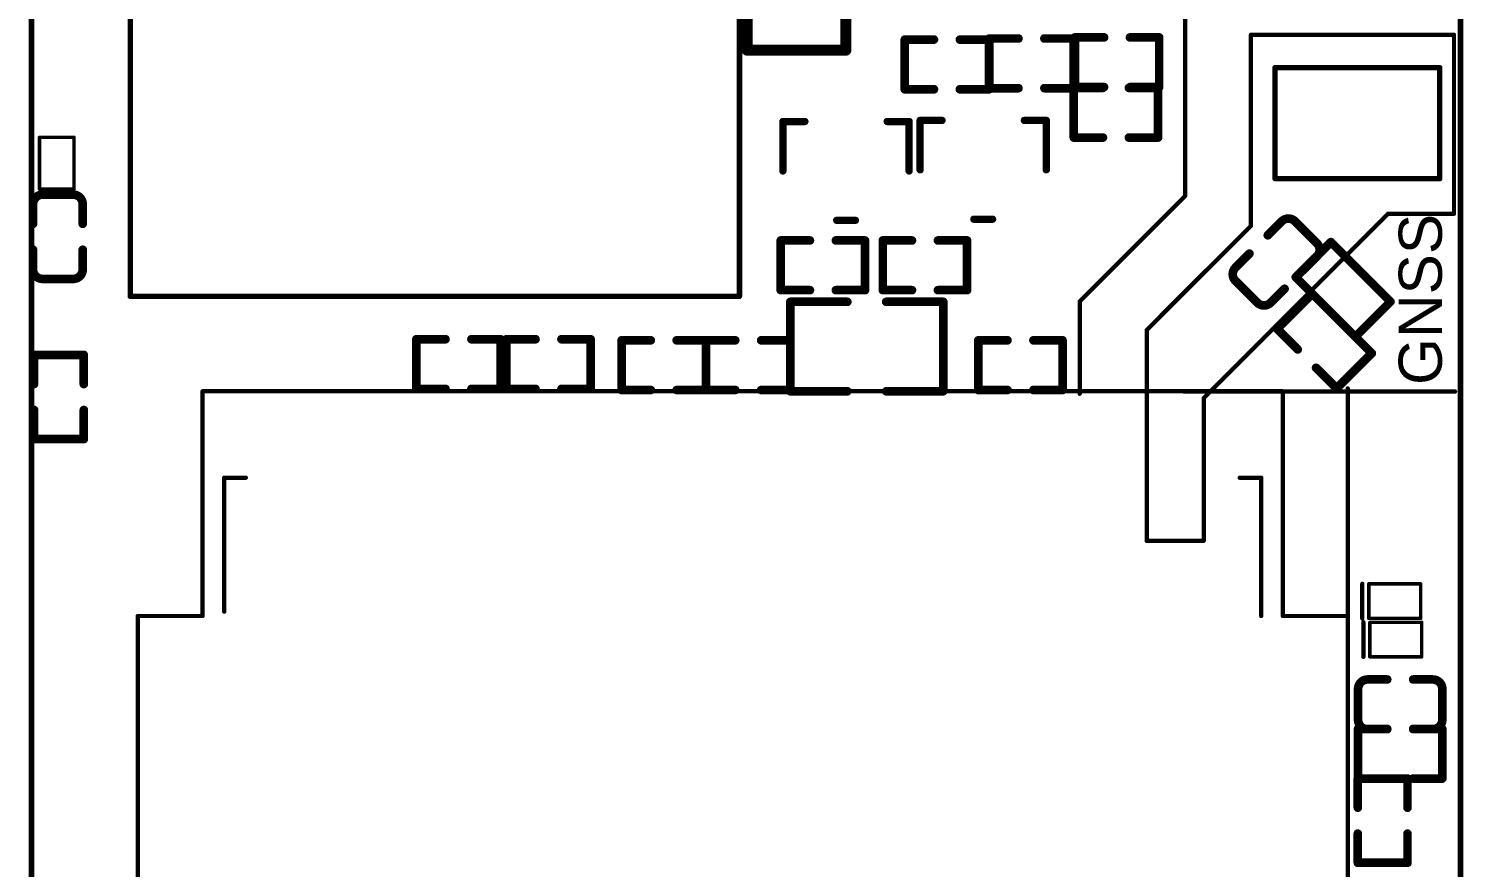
# Model space of a CAD drawing. Header units: millimetres. Extents: x 255 to 299, y 113 to 231.
# Drawn here: x 264.81 to 298.01, y 136.82 to 156.22 of the extents above; entities that cross this region are included whole.
import ezdxf

# ---------------------------------------------------------------- set-up
doc = ezdxf.new("R2010")
doc.units = ezdxf.units.MM
doc.layers.add('KeepOutLayer', color=6, linetype='Continuous')
doc.layers.add('TopOverlay', color=2, linetype='Continuous')
doc.styles.add('Arial', font='arial.ttf', dxfattribs={"height": 0.2})

# ---------------------------------------------------------------- blocks, each defined once
blk = doc.blocks.new('LC_0402_L_9')
at = {"layer": 'TopOverlay', "const_width": 0.2}
for points in [[(0.975, 0.575), (-0.975, 0.575)], [(-0.975, 0.575), (-0.975, -0.575)], [(0.975, 0.575), (0.975, -0.575)], [(0.975, -0.575), (-0.975, -0.575)]]:
    blk.add_lwpolyline(points, dxfattribs=at)
at = {"layer": 'TopOverlay', "const_width": 0.1}
for points in [[(-1.025, 0.575, 1), (-0.925, 0.575, 1)], [(-1.025, 0.575, 1), (-0.925, 0.575, 1)], [(0.925, 0.575, 1), (1.025, 0.575, 1)], [(0.925, 0.575, 1), (1.025, 0.575, 1)], [(-1.025, -0.575, 1), (-0.925, -0.575, 1)], [(-1.025, -0.575, 1), (-0.925, -0.575, 1)], [(0.925, -0.575, 1), (1.025, -0.575, 1)], [(0.925, -0.575, 1), (1.025, -0.575, 1)]]:
    blk.add_lwpolyline(points, format="xyb", close=True, dxfattribs=at)
blk = doc.blocks.new('LC_0402_C_10')
at = {"layer": 'TopOverlay', "const_width": 0.2}
for points in [[(-0.975, 0.355, -0.414214), (-0.755, 0.575)], [(0.755, 0.575, -0.414214), (0.975, 0.355)], [(-0.755, -0.575, -0.414214), (-0.975, -0.355)], [(0.975, -0.355, -0.414214), (0.755, -0.575)]]:
    blk.add_lwpolyline(points, format="xyb", dxfattribs=at)
at = {"layer": 'TopOverlay', "const_width": 0.1}
for points in [[(-0.805, 0.575, 1), (-0.705, 0.575, 1)], [(-0.8, 0.575, 1), (-0.7, 0.575, 1)], [(-0.35, 0.575, 1), (-0.25, 0.575, 1)], [(0.25, 0.575, 1), (0.35, 0.575, 1)], [(0.7, 0.575, 1), (0.8, 0.575, 1)], [(0.705, 0.575, 1), (0.805, 0.575, 1)], [(-1.025, 0.355, 1), (-0.925, 0.355, 1)], [(-1.025, 0.355, 1), (-0.925, 0.355, 1)], [(0.925, 0.355, 1), (1.025, 0.355, 1)], [(0.925, 0.355, 1), (1.025, 0.355, 1)], [(-1.025, -0.355, 1), (-0.925, -0.355, 1)], [(-1.025, -0.355, 1), (-0.925, -0.355, 1)], [(0.925, -0.355, 1), (1.025, -0.355, 1)], [(0.925, -0.355, 1), (1.025, -0.355, 1)], [(-0.805, -0.575, 1), (-0.705, -0.575, 1)], [(-0.8, -0.575, 1), (-0.7, -0.575, 1)], [(-0.35, -0.575, 1), (-0.25, -0.575, 1)], [(0.25, -0.575, 1), (0.35, -0.575, 1)], [(0.7, -0.575, 1), (0.8, -0.575, 1)], [(0.705, -0.575, 1), (0.805, -0.575, 1)]]:
    blk.add_lwpolyline(points, format="xyb", close=True, dxfattribs=at)
at = {"layer": 'TopOverlay', "const_width": 0.2}
for points in [[(-0.75, 0.575), (-0.3, 0.575)], [(0.3, 0.575), (0.75, 0.575)], [(-0.975, 0.355), (-0.975, -0.355)], [(0.975, 0.355), (0.975, -0.355)], [(-0.75, -0.575), (-0.3, -0.575)], [(0.3, -0.575), (0.75, -0.575)]]:
    blk.add_lwpolyline(points, dxfattribs=at)
blk = doc.blocks.new('LC_0402_R_12')
at = {"layer": 'TopOverlay', "const_width": 0.2}
for points in [[(-0.975, -0.575), (-0.975, 0.575)], [(-0.975, 0.575), (-0.3, 0.575)], [(0.3, 0.575), (0.975, 0.575)], [(0.975, -0.575), (0.975, 0.575)], [(-0.975, -0.575), (-0.3, -0.575)], [(0.3, -0.575), (0.975, -0.575)]]:
    blk.add_lwpolyline(points, dxfattribs=at)
at = {"layer": 'TopOverlay', "const_width": 0.1}
for points in [[(-1.025, 0.575, 1), (-0.925, 0.575, 1)], [(-1.025, 0.575, 1), (-0.925, 0.575, 1)], [(-0.35, 0.575, 1), (-0.25, 0.575, 1)], [(0.25, 0.575, 1), (0.35, 0.575, 1)], [(0.925, 0.575, 1), (1.025, 0.575, 1)], [(0.925, 0.575, 1), (1.025, 0.575, 1)], [(-1.025, -0.575, 1), (-0.925, -0.575, 1)], [(-1.025, -0.575, 1), (-0.925, -0.575, 1)], [(-0.35, -0.575, 1), (-0.25, -0.575, 1)], [(0.25, -0.575, 1), (0.35, -0.575, 1)], [(0.925, -0.575, 1), (1.025, -0.575, 1)], [(0.925, -0.575, 1), (1.025, -0.575, 1)]]:
    blk.add_lwpolyline(points, format="xyb", close=True, dxfattribs=at)
blk = doc.blocks.new('ANT_JACK_13')
at = {"layer": 'TopOverlay', "const_width": 0.127}
for points in [[(-0.762, 3.2004), (-0.762, -0.6096)], [(-0.762, 3.2004), (1.8034, 3.2004)], [(1.8034, 3.2004), (1.8034, -0.6096)], [(-0.762, -0.6096), (1.8034, -0.6096)]]:
    blk.add_lwpolyline(points, dxfattribs=at)
at = {"layer": 'TopOverlay', "const_width": 0.0635}
for points in [[(-0.79375, 3.2004, 1), (-0.73025, 3.2004, 1)], [(-0.79375, 3.2004, 1), (-0.73025, 3.2004, 1)], [(1.77165, 3.2004, 1), (1.83515, 3.2004, 1)], [(1.77165, 3.2004, 1), (1.83515, 3.2004, 1)], [(-0.79375, -0.6096, 1), (-0.73025, -0.6096, 1)], [(-0.79375, -0.6096, 1), (-0.73025, -0.6096, 1)], [(1.77165, -0.6096, 1), (1.83515, -0.6096, 1)], [(1.77165, -0.6096, 1), (1.83515, -0.6096, 1)]]:
    blk.add_lwpolyline(points, format="xyb", close=True, dxfattribs=at)
blk = doc.blocks.new('LC_0402_C_30')
at = {"layer": 'TopOverlay', "const_width": 0.2}
for points in [[(-0.975, 0.355, -0.414214), (-0.755, 0.575)], [(0.755, 0.575, -0.414214), (0.975, 0.355)], [(-0.755, -0.575, -0.414214), (-0.975, -0.355)], [(0.975, -0.355, -0.414214), (0.755, -0.575)]]:
    blk.add_lwpolyline(points, format="xyb", dxfattribs=at)
at = {"layer": 'TopOverlay', "const_width": 0.1}
for points in [[(-0.805, 0.575, 1), (-0.705, 0.575, 1)], [(-0.8, 0.575, 1), (-0.7, 0.575, 1)], [(-0.35, 0.575, 1), (-0.25, 0.575, 1)], [(0.25, 0.575, 1), (0.35, 0.575, 1)], [(0.7, 0.575, 1), (0.8, 0.575, 1)], [(0.705, 0.575, 1), (0.805, 0.575, 1)], [(-1.025, 0.355, 1), (-0.925, 0.355, 1)], [(-1.025, 0.355, 1), (-0.925, 0.355, 1)], [(0.925, 0.355, 1), (1.025, 0.355, 1)], [(0.925, 0.355, 1), (1.025, 0.355, 1)], [(-1.025, -0.355, 1), (-0.925, -0.355, 1)], [(-1.025, -0.355, 1), (-0.925, -0.355, 1)], [(0.925, -0.355, 1), (1.025, -0.355, 1)], [(0.925, -0.355, 1), (1.025, -0.355, 1)], [(-0.805, -0.575, 1), (-0.705, -0.575, 1)], [(-0.8, -0.575, 1), (-0.7, -0.575, 1)], [(-0.35, -0.575, 1), (-0.25, -0.575, 1)], [(0.25, -0.575, 1), (0.35, -0.575, 1)], [(0.7, -0.575, 1), (0.8, -0.575, 1)], [(0.705, -0.575, 1), (0.805, -0.575, 1)]]:
    blk.add_lwpolyline(points, format="xyb", close=True, dxfattribs=at)
at = {"layer": 'TopOverlay', "const_width": 0.2}
for points in [[(-0.3, 0.575), (-0.75, 0.575)], [(0.75, 0.575), (0.3, 0.575)], [(-0.975, 0.355), (-0.975, -0.355)], [(0.975, 0.355), (0.975, -0.355)], [(-0.3, -0.575), (-0.75, -0.575)], [(0.75, -0.575), (0.3, -0.575)]]:
    blk.add_lwpolyline(points, dxfattribs=at)
blk = doc.blocks.new('LC_0402_C_45')
at = {"layer": 'TopOverlay', "const_width": 0.2}
for points in [[(-0.975, 0.355, -0.414214), (-0.755, 0.575)], [(0.755, 0.575, -0.414214), (0.975, 0.355)], [(-0.755, -0.575, -0.414214), (-0.975, -0.355)], [(0.975, -0.355, -0.414214), (0.755, -0.575)]]:
    blk.add_lwpolyline(points, format="xyb", dxfattribs=at)
at = {"layer": 'TopOverlay', "const_width": 0.1}
for points in [[(-0.805, 0.575, 1), (-0.705, 0.575, 1)], [(-0.8, 0.575, 1), (-0.7, 0.575, 1)], [(-0.35, 0.575, 1), (-0.25, 0.575, 1)], [(0.25, 0.575, 1), (0.35, 0.575, 1)], [(0.7, 0.575, 1), (0.8, 0.575, 1)], [(0.705, 0.575, 1), (0.805, 0.575, 1)], [(-1.025, 0.355, 1), (-0.925, 0.355, 1)], [(-1.025, 0.355, 1), (-0.925, 0.355, 1)], [(0.925, 0.355, 1), (1.025, 0.355, 1)], [(0.925, 0.355, 1), (1.025, 0.355, 1)], [(-1.025, -0.355, 1), (-0.925, -0.355, 1)], [(-1.025, -0.355, 1), (-0.925, -0.355, 1)], [(0.925, -0.355, 1), (1.025, -0.355, 1)], [(0.925, -0.355, 1), (1.025, -0.355, 1)], [(-0.805, -0.575, 1), (-0.705, -0.575, 1)], [(-0.8, -0.575, 1), (-0.7, -0.575, 1)], [(-0.35, -0.575, 1), (-0.25, -0.575, 1)], [(0.25, -0.575, 1), (0.35, -0.575, 1)], [(0.7, -0.575, 1), (0.8, -0.575, 1)], [(0.705, -0.575, 1), (0.805, -0.575, 1)]]:
    blk.add_lwpolyline(points, format="xyb", close=True, dxfattribs=at)
at = {"layer": 'TopOverlay', "const_width": 0.2}
for points in [[(-0.75, 0.575), (-0.3, 0.575)], [(0.3, 0.575), (0.75, 0.575)], [(-0.975, 0.355), (-0.975, -0.355)], [(0.975, 0.355), (0.975, -0.355)], [(-0.75, -0.575), (-0.3, -0.575)], [(0.3, -0.575), (0.75, -0.575)]]:
    blk.add_lwpolyline(points, dxfattribs=at)
blk = doc.blocks.new('SOD_882_L1_0_W0_6_BI_79')
at = {"layer": 'TopOverlay'}
for points, const_width in [([(-0.6, -0.4), (-0.6, 0.4)], 0.08), ([(0.6, 0.4), (-0.6, 0.4)], 0.08), ([(0.6, -0.4), (0.6, 0.4)], 0.08), ([(0.75, -0.4), (0.75, 0.4)], 0.1), ([(0.6, -0.4), (-0.6, -0.4)], 0.08)]:
    blk.add_lwpolyline(points, dxfattribs=dict(at, const_width=const_width))
for points, const_width in [([(-0.62, 0.4, 1), (-0.58, 0.4, 1)], 0.04), ([(-0.62, 0.4, 1), (-0.58, 0.4, 1)], 0.04), ([(0.58, 0.4, 1), (0.62, 0.4, 1)], 0.04), ([(0.58, 0.4, 1), (0.62, 0.4, 1)], 0.04), ([(0.725, 0.4, 1), (0.775, 0.4, 1)], 0.05), ([(-0.62, -0.4, 1), (-0.58, -0.4, 1)], 0.04), ([(-0.62, -0.4, 1), (-0.58, -0.4, 1)], 0.04), ([(0.58, -0.4, 1), (0.62, -0.4, 1)], 0.04), ([(0.58, -0.4, 1), (0.62, -0.4, 1)], 0.04), ([(0.725, -0.4, 1), (0.775, -0.4, 1)], 0.05)]:
    blk.add_lwpolyline(points, format="xyb", close=True, dxfattribs=dict(at, const_width=const_width))
blk = doc.blocks.new('SOD_882_L1_0_W0_6_BI_80')
at = {"layer": 'TopOverlay'}
for points, const_width in [([(-0.6, 0.4), (-0.6, -0.4)], 0.08), ([(0.6, 0.4), (-0.6, 0.4)], 0.08), ([(0.6, 0.4), (0.6, -0.4)], 0.08), ([(0.75, 0.4), (0.75, -0.4)], 0.1), ([(0.6, -0.4), (-0.6, -0.4)], 0.08)]:
    blk.add_lwpolyline(points, dxfattribs=dict(at, const_width=const_width))
for points, const_width in [([(-0.62, 0.4, 1), (-0.58, 0.4, 1)], 0.04), ([(-0.62, 0.4, 1), (-0.58, 0.4, 1)], 0.04), ([(0.58, 0.4, 1), (0.62, 0.4, 1)], 0.04), ([(0.58, 0.4, 1), (0.62, 0.4, 1)], 0.04), ([(0.725, 0.4, 1), (0.775, 0.4, 1)], 0.05), ([(-0.62, -0.4, 1), (-0.58, -0.4, 1)], 0.04), ([(-0.62, -0.4, 1), (-0.58, -0.4, 1)], 0.04), ([(0.58, -0.4, 1), (0.62, -0.4, 1)], 0.04), ([(0.58, -0.4, 1), (0.62, -0.4, 1)], 0.04), ([(0.725, -0.4, 1), (0.775, -0.4, 1)], 0.05)]:
    blk.add_lwpolyline(points, format="xyb", close=True, dxfattribs=dict(at, const_width=const_width))
blk = doc.blocks.new('SOD_882_L1_0_W0_6_BI_87')
at = {"layer": 'TopOverlay'}
for points, const_width in [([(-0.6, 0.4), (-0.6, -0.4)], 0.08), ([(0.6, 0.4), (-0.6, 0.4)], 0.08), ([(0.6, 0.4), (0.6, -0.4)], 0.08), ([(0.75, 0.4), (0.75, -0.4)], 0.1), ([(0.6, -0.4), (-0.6, -0.4)], 0.08)]:
    blk.add_lwpolyline(points, dxfattribs=dict(at, const_width=const_width))
for points, const_width in [([(-0.62, 0.4, 1), (-0.58, 0.4, 1)], 0.04), ([(-0.62, 0.4, 1), (-0.58, 0.4, 1)], 0.04), ([(0.58, 0.4, 1), (0.62, 0.4, 1)], 0.04), ([(0.58, 0.4, 1), (0.62, 0.4, 1)], 0.04), ([(0.725, 0.4, 1), (0.775, 0.4, 1)], 0.05), ([(-0.62, -0.4, 1), (-0.58, -0.4, 1)], 0.04), ([(-0.62, -0.4, 1), (-0.58, -0.4, 1)], 0.04), ([(0.58, -0.4, 1), (0.62, -0.4, 1)], 0.04), ([(0.58, -0.4, 1), (0.62, -0.4, 1)], 0.04), ([(0.725, -0.4, 1), (0.775, -0.4, 1)], 0.05)]:
    blk.add_lwpolyline(points, format="xyb", close=True, dxfattribs=dict(at, const_width=const_width))
blk = doc.blocks.new('SOT_23___BCE_124')
at = {"layer": 'TopOverlay', "const_width": 0.17}
for points in [[(-1.458, 0), (-1.458, 1.143)], [(-1.458, 1.143), (-0.95, 1.143)], [(0.955, 1.143), (1.463, 1.143)], [(1.463, 0), (1.463, 1.143)], [(-0.213, -1.143), (0.218, -1.143)]]:
    blk.add_lwpolyline(points, dxfattribs=at)
at = {"layer": 'TopOverlay', "const_width": 0.085}
for points in [[(-1.501, 1.143, 1), (-1.416, 1.143, 1)], [(-1.501, 1.143, 1), (-1.416, 1.143, 1)], [(-0.993, 1.143, 1), (-0.908, 1.143, 1)], [(0.912, 1.143, 1), (0.997, 1.143, 1)], [(1.42, 1.143, 1), (1.505, 1.143, 1)], [(1.42, 1.143, 1), (1.505, 1.143, 1)], [(-1.501, 0, 1), (-1.416, 0, 1)], [(1.42, 0, 1), (1.505, 0, 1)], [(-0.256, -1.143, 1), (-0.171, -1.143, 1)], [(0.176, -1.143, 1), (0.261, -1.143, 1)]]:
    blk.add_lwpolyline(points, format="xyb", close=True, dxfattribs=at)
blk = doc.blocks.new('SOT_23___BCE_125')
at = {"layer": 'TopOverlay', "const_width": 0.17}
for points in [[(-1.458, 0), (-1.458, 1.143)], [(-1.458, 1.143), (-0.95, 1.143)], [(0.955, 1.143), (1.463, 1.143)], [(1.463, 0), (1.463, 1.143)], [(-0.213, -1.143), (0.218, -1.143)]]:
    blk.add_lwpolyline(points, dxfattribs=at)
at = {"layer": 'TopOverlay', "const_width": 0.085}
for points in [[(-1.501, 1.143, 1), (-1.416, 1.143, 1)], [(-1.501, 1.143, 1), (-1.416, 1.143, 1)], [(-0.993, 1.143, 1), (-0.908, 1.143, 1)], [(0.912, 1.143, 1), (0.997, 1.143, 1)], [(1.42, 1.143, 1), (1.505, 1.143, 1)], [(1.42, 1.143, 1), (1.505, 1.143, 1)], [(-1.501, 0, 1), (-1.416, 0, 1)], [(1.42, 0, 1), (1.505, 0, 1)], [(-0.256, -1.143, 1), (-0.171, -1.143, 1)], [(0.176, -1.143, 1), (0.261, -1.143, 1)]]:
    blk.add_lwpolyline(points, format="xyb", close=True, dxfattribs=at)
blk = doc.blocks.new('LC_0402_R_139')
at = {"layer": 'TopOverlay', "const_width": 0.2}
for points in [[(-0.975, 0.575), (-0.975, -0.575)], [(-0.3, 0.575), (-0.975, 0.575)], [(0.975, 0.575), (0.3, 0.575)], [(0.975, 0.575), (0.975, -0.575)], [(-0.3, -0.575), (-0.975, -0.575)], [(0.975, -0.575), (0.3, -0.575)]]:
    blk.add_lwpolyline(points, dxfattribs=at)
at = {"layer": 'TopOverlay', "const_width": 0.1}
for points in [[(-1.025, 0.575, 1), (-0.925, 0.575, 1)], [(-1.025, 0.575, 1), (-0.925, 0.575, 1)], [(-0.35, 0.575, 1), (-0.25, 0.575, 1)], [(0.25, 0.575, 1), (0.35, 0.575, 1)], [(0.925, 0.575, 1), (1.025, 0.575, 1)], [(0.925, 0.575, 1), (1.025, 0.575, 1)], [(-1.025, -0.575, 1), (-0.925, -0.575, 1)], [(-1.025, -0.575, 1), (-0.925, -0.575, 1)], [(-0.35, -0.575, 1), (-0.25, -0.575, 1)], [(0.25, -0.575, 1), (0.35, -0.575, 1)], [(0.925, -0.575, 1), (1.025, -0.575, 1)], [(0.925, -0.575, 1), (1.025, -0.575, 1)]]:
    blk.add_lwpolyline(points, format="xyb", close=True, dxfattribs=at)
blk = doc.blocks.new('LC_0402_R_140')
at = {"layer": 'TopOverlay', "const_width": 0.2}
for points in [[(-0.975, -0.575), (-0.975, 0.575)], [(-0.975, 0.575), (-0.3, 0.575)], [(0.3, 0.575), (0.975, 0.575)], [(0.975, -0.575), (0.975, 0.575)], [(-0.975, -0.575), (-0.3, -0.575)], [(0.3, -0.575), (0.975, -0.575)]]:
    blk.add_lwpolyline(points, dxfattribs=at)
at = {"layer": 'TopOverlay', "const_width": 0.1}
for points in [[(-1.025, 0.575, 1), (-0.925, 0.575, 1)], [(-1.025, 0.575, 1), (-0.925, 0.575, 1)], [(-0.35, 0.575, 1), (-0.25, 0.575, 1)], [(0.25, 0.575, 1), (0.35, 0.575, 1)], [(0.925, 0.575, 1), (1.025, 0.575, 1)], [(0.925, 0.575, 1), (1.025, 0.575, 1)], [(-1.025, -0.575, 1), (-0.925, -0.575, 1)], [(-1.025, -0.575, 1), (-0.925, -0.575, 1)], [(-0.35, -0.575, 1), (-0.25, -0.575, 1)], [(0.25, -0.575, 1), (0.35, -0.575, 1)], [(0.925, -0.575, 1), (1.025, -0.575, 1)], [(0.925, -0.575, 1), (1.025, -0.575, 1)]]:
    blk.add_lwpolyline(points, format="xyb", close=True, dxfattribs=at)
blk = doc.blocks.new('LC_0402_R_141')
at = {"layer": 'TopOverlay', "const_width": 0.2}
for points in [[(-0.975, -0.575), (-0.975, 0.575)], [(-0.975, 0.575), (-0.3, 0.575)], [(0.3, 0.575), (0.975, 0.575)], [(0.975, -0.575), (0.975, 0.575)], [(-0.975, -0.575), (-0.3, -0.575)], [(0.3, -0.575), (0.975, -0.575)]]:
    blk.add_lwpolyline(points, dxfattribs=at)
at = {"layer": 'TopOverlay', "const_width": 0.1}
for points in [[(-1.025, 0.575, 1), (-0.925, 0.575, 1)], [(-1.025, 0.575, 1), (-0.925, 0.575, 1)], [(-0.35, 0.575, 1), (-0.25, 0.575, 1)], [(0.25, 0.575, 1), (0.35, 0.575, 1)], [(0.925, 0.575, 1), (1.025, 0.575, 1)], [(0.925, 0.575, 1), (1.025, 0.575, 1)], [(-1.025, -0.575, 1), (-0.925, -0.575, 1)], [(-1.025, -0.575, 1), (-0.925, -0.575, 1)], [(-0.35, -0.575, 1), (-0.25, -0.575, 1)], [(0.25, -0.575, 1), (0.35, -0.575, 1)], [(0.925, -0.575, 1), (1.025, -0.575, 1)], [(0.925, -0.575, 1), (1.025, -0.575, 1)]]:
    blk.add_lwpolyline(points, format="xyb", close=True, dxfattribs=at)
blk = doc.blocks.new('LC_0402_R_144')
at = {"layer": 'TopOverlay', "const_width": 0.2}
for points in [[(-0.975, -0.575), (-0.975, 0.575)], [(-0.975, 0.575), (-0.3, 0.575)], [(0.3, 0.575), (0.975, 0.575)], [(0.975, -0.575), (0.975, 0.575)], [(-0.975, -0.575), (-0.3, -0.575)], [(0.3, -0.575), (0.975, -0.575)]]:
    blk.add_lwpolyline(points, dxfattribs=at)
at = {"layer": 'TopOverlay', "const_width": 0.1}
for points in [[(-1.025, 0.575, 1), (-0.925, 0.575, 1)], [(-1.025, 0.575, 1), (-0.925, 0.575, 1)], [(-0.35, 0.575, 1), (-0.25, 0.575, 1)], [(0.25, 0.575, 1), (0.35, 0.575, 1)], [(0.925, 0.575, 1), (1.025, 0.575, 1)], [(0.925, 0.575, 1), (1.025, 0.575, 1)], [(-1.025, -0.575, 1), (-0.925, -0.575, 1)], [(-1.025, -0.575, 1), (-0.925, -0.575, 1)], [(-0.35, -0.575, 1), (-0.25, -0.575, 1)], [(0.25, -0.575, 1), (0.35, -0.575, 1)], [(0.925, -0.575, 1), (1.025, -0.575, 1)], [(0.925, -0.575, 1), (1.025, -0.575, 1)]]:
    blk.add_lwpolyline(points, format="xyb", close=True, dxfattribs=at)
blk = doc.blocks.new('LC_0402_R_145')
at = {"layer": 'TopOverlay', "const_width": 0.2}
for points in [[(-0.975, -0.575), (-0.975, 0.575)], [(-0.975, 0.575), (-0.3, 0.575)], [(0.3, 0.575), (0.975, 0.575)], [(0.975, -0.575), (0.975, 0.575)], [(-0.975, -0.575), (-0.3, -0.575)], [(0.3, -0.575), (0.975, -0.575)]]:
    blk.add_lwpolyline(points, dxfattribs=at)
at = {"layer": 'TopOverlay', "const_width": 0.1}
for points in [[(-1.025, 0.575, 1), (-0.925, 0.575, 1)], [(-1.025, 0.575, 1), (-0.925, 0.575, 1)], [(-0.35, 0.575, 1), (-0.25, 0.575, 1)], [(0.25, 0.575, 1), (0.35, 0.575, 1)], [(0.925, 0.575, 1), (1.025, 0.575, 1)], [(0.925, 0.575, 1), (1.025, 0.575, 1)], [(-1.025, -0.575, 1), (-0.925, -0.575, 1)], [(-1.025, -0.575, 1), (-0.925, -0.575, 1)], [(-0.35, -0.575, 1), (-0.25, -0.575, 1)], [(0.25, -0.575, 1), (0.35, -0.575, 1)], [(0.925, -0.575, 1), (1.025, -0.575, 1)], [(0.925, -0.575, 1), (1.025, -0.575, 1)]]:
    blk.add_lwpolyline(points, format="xyb", close=True, dxfattribs=at)
blk = doc.blocks.new('LC_0402_R_147')
at = {"layer": 'TopOverlay', "const_width": 0.2}
for points in [[(-0.975, -0.575), (-0.975, 0.575)], [(-0.975, 0.575), (-0.3, 0.575)], [(0.3, 0.575), (0.975, 0.575)], [(0.975, -0.575), (0.975, 0.575)], [(-0.975, -0.575), (-0.3, -0.575)], [(0.3, -0.575), (0.975, -0.575)]]:
    blk.add_lwpolyline(points, dxfattribs=at)
at = {"layer": 'TopOverlay', "const_width": 0.1}
for points in [[(-1.025, 0.575, 1), (-0.925, 0.575, 1)], [(-1.025, 0.575, 1), (-0.925, 0.575, 1)], [(-0.35, 0.575, 1), (-0.25, 0.575, 1)], [(0.25, 0.575, 1), (0.35, 0.575, 1)], [(0.925, 0.575, 1), (1.025, 0.575, 1)], [(0.925, 0.575, 1), (1.025, 0.575, 1)], [(-1.025, -0.575, 1), (-0.925, -0.575, 1)], [(-1.025, -0.575, 1), (-0.925, -0.575, 1)], [(-0.35, -0.575, 1), (-0.25, -0.575, 1)], [(0.25, -0.575, 1), (0.35, -0.575, 1)], [(0.925, -0.575, 1), (1.025, -0.575, 1)], [(0.925, -0.575, 1), (1.025, -0.575, 1)]]:
    blk.add_lwpolyline(points, format="xyb", close=True, dxfattribs=at)
blk = doc.blocks.new('LC_0402_R_157')
at = {"layer": 'TopOverlay', "const_width": 0.2}
for points in [[(-0.975, 0.575), (-0.975, -0.575)], [(-0.3, 0.575), (-0.975, 0.575)], [(0.975, 0.575), (0.3, 0.575)], [(0.975, 0.575), (0.975, -0.575)], [(-0.3, -0.575), (-0.975, -0.575)], [(0.975, -0.575), (0.3, -0.575)]]:
    blk.add_lwpolyline(points, dxfattribs=at)
at = {"layer": 'TopOverlay', "const_width": 0.1}
for points in [[(-1.025, 0.575, 1), (-0.925, 0.575, 1)], [(-1.025, 0.575, 1), (-0.925, 0.575, 1)], [(-0.35, 0.575, 1), (-0.25, 0.575, 1)], [(0.25, 0.575, 1), (0.35, 0.575, 1)], [(0.925, 0.575, 1), (1.025, 0.575, 1)], [(0.925, 0.575, 1), (1.025, 0.575, 1)], [(-1.025, -0.575, 1), (-0.925, -0.575, 1)], [(-1.025, -0.575, 1), (-0.925, -0.575, 1)], [(-0.35, -0.575, 1), (-0.25, -0.575, 1)], [(0.25, -0.575, 1), (0.35, -0.575, 1)], [(0.925, -0.575, 1), (1.025, -0.575, 1)], [(0.925, -0.575, 1), (1.025, -0.575, 1)]]:
    blk.add_lwpolyline(points, format="xyb", close=True, dxfattribs=at)
blk = doc.blocks.new('LC_0402_R_158')
at = {"layer": 'TopOverlay', "const_width": 0.2}
for points in [[(-0.975, 0.575), (-0.975, -0.575)], [(-0.3, 0.575), (-0.975, 0.575)], [(0.975, 0.575), (0.3, 0.575)], [(0.975, 0.575), (0.975, -0.575)], [(-0.3, -0.575), (-0.975, -0.575)], [(0.975, -0.575), (0.3, -0.575)]]:
    blk.add_lwpolyline(points, dxfattribs=at)
at = {"layer": 'TopOverlay', "const_width": 0.1}
for points in [[(-1.025, 0.575, 1), (-0.925, 0.575, 1)], [(-1.025, 0.575, 1), (-0.925, 0.575, 1)], [(-0.35, 0.575, 1), (-0.25, 0.575, 1)], [(0.25, 0.575, 1), (0.35, 0.575, 1)], [(0.925, 0.575, 1), (1.025, 0.575, 1)], [(0.925, 0.575, 1), (1.025, 0.575, 1)], [(-1.025, -0.575, 1), (-0.925, -0.575, 1)], [(-1.025, -0.575, 1), (-0.925, -0.575, 1)], [(-0.35, -0.575, 1), (-0.25, -0.575, 1)], [(0.25, -0.575, 1), (0.35, -0.575, 1)], [(0.925, -0.575, 1), (1.025, -0.575, 1)], [(0.925, -0.575, 1), (1.025, -0.575, 1)]]:
    blk.add_lwpolyline(points, format="xyb", close=True, dxfattribs=at)
blk = doc.blocks.new('LC_0402_R_163')
at = {"layer": 'TopOverlay', "const_width": 0.2}
for points in [[(-0.975, 0.575), (-0.975, -0.575)], [(-0.3, 0.575), (-0.975, 0.575)], [(0.975, 0.575), (0.3, 0.575)], [(0.975, 0.575), (0.975, -0.575)], [(-0.3, -0.575), (-0.975, -0.575)], [(0.975, -0.575), (0.3, -0.575)]]:
    blk.add_lwpolyline(points, dxfattribs=at)
at = {"layer": 'TopOverlay', "const_width": 0.1}
for points in [[(-1.025, 0.575, 1), (-0.925, 0.575, 1)], [(-1.025, 0.575, 1), (-0.925, 0.575, 1)], [(-0.35, 0.575, 1), (-0.25, 0.575, 1)], [(0.25, 0.575, 1), (0.35, 0.575, 1)], [(0.925, 0.575, 1), (1.025, 0.575, 1)], [(0.925, 0.575, 1), (1.025, 0.575, 1)], [(-1.025, -0.575, 1), (-0.925, -0.575, 1)], [(-1.025, -0.575, 1), (-0.925, -0.575, 1)], [(-0.35, -0.575, 1), (-0.25, -0.575, 1)], [(0.25, -0.575, 1), (0.35, -0.575, 1)], [(0.925, -0.575, 1), (1.025, -0.575, 1)], [(0.925, -0.575, 1), (1.025, -0.575, 1)]]:
    blk.add_lwpolyline(points, format="xyb", close=True, dxfattribs=at)
blk = doc.blocks.new('LC_0805_R_165')
at = {"layer": 'TopOverlay', "const_width": 0.2}
for points in [[(-0.45, 1.035), (-1.77, 1.035)], [(-1.77, 1.035), (-1.77, -1.035)], [(1.77, 1.035), (0.45, 1.035)], [(1.77, 1.035), (1.77, -1.035)], [(-0.45, -1.035), (-1.77, -1.035)], [(1.77, -1.035), (0.45, -1.035)]]:
    blk.add_lwpolyline(points, dxfattribs=at)
at = {"layer": 'TopOverlay', "const_width": 0.1}
for points in [[(-1.82, 1.035, 1), (-1.72, 1.035, 1)], [(-1.82, 1.035, 1), (-1.72, 1.035, 1)], [(-0.5, 1.035, 1), (-0.4, 1.035, 1)], [(0.4, 1.035, 1), (0.5, 1.035, 1)], [(1.72, 1.035, 1), (1.82, 1.035, 1)], [(1.72, 1.035, 1), (1.82, 1.035, 1)], [(-1.82, -1.035, 1), (-1.72, -1.035, 1)], [(-1.82, -1.035, 1), (-1.72, -1.035, 1)], [(-0.5, -1.035, 1), (-0.4, -1.035, 1)], [(0.4, -1.035, 1), (0.5, -1.035, 1)], [(1.72, -1.035, 1), (1.82, -1.035, 1)], [(1.72, -1.035, 1), (1.82, -1.035, 1)]]:
    blk.add_lwpolyline(points, format="xyb", close=True, dxfattribs=at)
blk = doc.blocks.new('LC_0402_R_166')
at = {"layer": 'TopOverlay', "const_width": 0.2}
for points in [[(-0.975, -0.575), (-0.975, 0.575)], [(-0.975, 0.575), (-0.3, 0.575)], [(0.3, 0.575), (0.975, 0.575)], [(0.975, -0.575), (0.975, 0.575)], [(-0.975, -0.575), (-0.3, -0.575)], [(0.3, -0.575), (0.975, -0.575)]]:
    blk.add_lwpolyline(points, dxfattribs=at)
at = {"layer": 'TopOverlay', "const_width": 0.1}
for points in [[(-1.025, 0.575, 1), (-0.925, 0.575, 1)], [(-1.025, 0.575, 1), (-0.925, 0.575, 1)], [(-0.35, 0.575, 1), (-0.25, 0.575, 1)], [(0.25, 0.575, 1), (0.35, 0.575, 1)], [(0.925, 0.575, 1), (1.025, 0.575, 1)], [(0.925, 0.575, 1), (1.025, 0.575, 1)], [(-1.025, -0.575, 1), (-0.925, -0.575, 1)], [(-1.025, -0.575, 1), (-0.925, -0.575, 1)], [(-0.35, -0.575, 1), (-0.25, -0.575, 1)], [(0.25, -0.575, 1), (0.35, -0.575, 1)], [(0.925, -0.575, 1), (1.025, -0.575, 1)], [(0.925, -0.575, 1), (1.025, -0.575, 1)]]:
    blk.add_lwpolyline(points, format="xyb", close=True, dxfattribs=at)
blk = doc.blocks.new('LC_0402_R_167')
at = {"layer": 'TopOverlay', "const_width": 0.2}
for points in [[(-0.975, 0.575), (-0.975, -0.575)], [(-0.3, 0.575), (-0.975, 0.575)], [(0.975, 0.575), (0.3, 0.575)], [(0.975, 0.575), (0.975, -0.575)], [(-0.3, -0.575), (-0.975, -0.575)], [(0.975, -0.575), (0.3, -0.575)]]:
    blk.add_lwpolyline(points, dxfattribs=at)
at = {"layer": 'TopOverlay', "const_width": 0.1}
for points in [[(-1.025, 0.575, 1), (-0.925, 0.575, 1)], [(-1.025, 0.575, 1), (-0.925, 0.575, 1)], [(-0.35, 0.575, 1), (-0.25, 0.575, 1)], [(0.25, 0.575, 1), (0.35, 0.575, 1)], [(0.925, 0.575, 1), (1.025, 0.575, 1)], [(0.925, 0.575, 1), (1.025, 0.575, 1)], [(-1.025, -0.575, 1), (-0.925, -0.575, 1)], [(-1.025, -0.575, 1), (-0.925, -0.575, 1)], [(-0.35, -0.575, 1), (-0.25, -0.575, 1)], [(0.25, -0.575, 1), (0.35, -0.575, 1)], [(0.925, -0.575, 1), (1.025, -0.575, 1)], [(0.925, -0.575, 1), (1.025, -0.575, 1)]]:
    blk.add_lwpolyline(points, format="xyb", close=True, dxfattribs=at)
blk = doc.blocks.new('LC_0402_R_168')
at = {"layer": 'TopOverlay', "const_width": 0.2}
for points in [[(-0.975, 0.575), (-0.975, -0.575)], [(-0.3, 0.575), (-0.975, 0.575)], [(0.975, 0.575), (0.3, 0.575)], [(0.975, 0.575), (0.975, -0.575)], [(-0.3, -0.575), (-0.975, -0.575)], [(0.975, -0.575), (0.3, -0.575)]]:
    blk.add_lwpolyline(points, dxfattribs=at)
at = {"layer": 'TopOverlay', "const_width": 0.1}
for points in [[(-1.025, 0.575, 1), (-0.925, 0.575, 1)], [(-1.025, 0.575, 1), (-0.925, 0.575, 1)], [(-0.35, 0.575, 1), (-0.25, 0.575, 1)], [(0.25, 0.575, 1), (0.35, 0.575, 1)], [(0.925, 0.575, 1), (1.025, 0.575, 1)], [(0.925, 0.575, 1), (1.025, 0.575, 1)], [(-1.025, -0.575, 1), (-0.925, -0.575, 1)], [(-1.025, -0.575, 1), (-0.925, -0.575, 1)], [(-0.35, -0.575, 1), (-0.25, -0.575, 1)], [(0.25, -0.575, 1), (0.35, -0.575, 1)], [(0.925, -0.575, 1), (1.025, -0.575, 1)], [(0.925, -0.575, 1), (1.025, -0.575, 1)]]:
    blk.add_lwpolyline(points, format="xyb", close=True, dxfattribs=at)
blk = doc.blocks.new('LC_0402_R_169')
at = {"layer": 'TopOverlay', "const_width": 0.2}
for points in [[(-0.975, 0.575), (-0.975, -0.575)], [(-0.975, 0.575), (-0.3, 0.575)], [(0.3, 0.575), (0.975, 0.575)], [(0.975, 0.575), (0.975, -0.575)], [(-0.975, -0.575), (-0.3, -0.575)], [(0.3, -0.575), (0.975, -0.575)]]:
    blk.add_lwpolyline(points, dxfattribs=at)
at = {"layer": 'TopOverlay', "const_width": 0.1}
for points in [[(-1.025, 0.575, 1), (-0.925, 0.575, 1)], [(-1.025, 0.575, 1), (-0.925, 0.575, 1)], [(-0.35, 0.575, 1), (-0.25, 0.575, 1)], [(0.25, 0.575, 1), (0.35, 0.575, 1)], [(0.925, 0.575, 1), (1.025, 0.575, 1)], [(0.925, 0.575, 1), (1.025, 0.575, 1)], [(-1.025, -0.575, 1), (-0.925, -0.575, 1)], [(-1.025, -0.575, 1), (-0.925, -0.575, 1)], [(-0.35, -0.575, 1), (-0.25, -0.575, 1)], [(0.25, -0.575, 1), (0.35, -0.575, 1)], [(0.925, -0.575, 1), (1.025, -0.575, 1)], [(0.925, -0.575, 1), (1.025, -0.575, 1)]]:
    blk.add_lwpolyline(points, format="xyb", close=True, dxfattribs=at)
blk = doc.blocks.new('MICRO_SIM_188')
at = {"layer": 'TopOverlay', "const_width": 0.127}
for points in [[(-5.9, 0), (-5.9, -14.097)], [(-5.9, 0), (5.9, 0)], [(5.9, 0), (5.9, -14.097)], [(5.842, -11.887), (3.734, -13.995)], [(5.842, -11.887), (5.842, -13.995)], [(3.734, -13.995), (5.842, -13.995)], [(-5.9, -14.097), (5.9, -14.097)]]:
    blk.add_lwpolyline(points, dxfattribs=at)
at = {"layer": 'TopOverlay', "const_width": 0.0635}
for points in [[(-5.932, 0, 1), (-5.868, 0, 1)], [(-5.932, 0, 1), (-5.868, 0, 1)], [(5.868, 0, 1), (5.932, 0, 1)], [(5.868, 0, 1), (5.932, 0, 1)], [(5.81, -11.887, 1), (5.874, -11.887, 1)], [(5.81, -11.887, 1), (5.874, -11.887, 1)], [(3.702, -13.995, 1), (3.766, -13.995, 1)], [(3.702, -13.995, 1), (3.766, -13.995, 1)], [(5.81, -13.995, 1), (5.874, -13.995, 1)], [(5.81, -13.995, 1), (5.874, -13.995, 1)], [(-5.932, -14.097, 1), (-5.868, -14.097, 1)], [(-5.932, -14.097, 1), (-5.868, -14.097, 1)], [(5.868, -14.097, 1), (5.932, -14.097, 1)], [(5.868, -14.097, 1), (5.932, -14.097, 1)]]:
    blk.add_lwpolyline(points, format="xyb", close=True, dxfattribs=at)
blk = doc.blocks.new('SOT_363_192')
at = {"layer": 'TopOverlay'}
for points, const_width in [([(0, 1.981), (2.286, 1.981)], 0.254), ([(0, 0.635), (0, 1.981)], 0.254), ([(2.286, 0.635), (2.286, 1.981)], 0.254), ([(0.023, 0.767), (0.023, 1.905)], 0.15), ([(0, 0.635), (2.286, 0.635)], 0.254)]:
    blk.add_lwpolyline(points, dxfattribs=dict(at, const_width=const_width))
for points, const_width in [([(-0.064, 1.981, 1), (0.064, 1.981, 1)], 0.127), ([(-0.064, 1.981, 1), (0.064, 1.981, 1)], 0.127), ([(2.223, 1.981, 1), (2.349, 1.981, 1)], 0.127), ([(2.223, 1.981, 1), (2.349, 1.981, 1)], 0.127), ([(-0.014, 1.905, 1), (0.061, 1.905, 1)], 0.075), ([(1.953, 1.616, 1), (1.734, 1.616, 1)], 0.15), ([(1.696, 1.616, 1), (1.771, 1.616, 1)], 0.075), ([(1.916, 1.616, 1), (1.991, 1.616, 1)], 0.075), ([(-0.064, 0.635, 1), (0.064, 0.635, 1)], 0.127), ([(-0.064, 0.635, 1), (0.064, 0.635, 1)], 0.127), ([(-0.014, 0.767, 1), (0.061, 0.767, 1)], 0.075), ([(2.223, 0.635, 1), (2.349, 0.635, 1)], 0.127), ([(2.223, 0.635, 1), (2.349, 0.635, 1)], 0.127)]:
    blk.add_lwpolyline(points, format="xyb", close=True, dxfattribs=dict(at, const_width=const_width))
blk = doc.blocks.new('MOD_A7670C_201')
at = {"layer": 'TopOverlay', "const_width": 0.1}
for points in [[(12.5, 14), (-12.5, 14)], [(-12.5, 14), (-12.5, 8.8)], [(12.5, 14), (12.5, 8.8)], [(-11.6, 12), (-12, 11.6)], [(-11.45, 12), (-11.6, 12)], [(12, 12), (11.5, 12)], [(12, 12), (12, 8.9)], [(-12, 11.6), (-12, 8.9)], [(-12.5, 8.8), (-14, 8.8)], [(-14, 8.8), (-14, -8.8)], [(14, 8.8), (12.5, 8.8)], [(14, 8.8), (14, -8.8)], [(-14.1, 8.1), (-14.5, 8.5)], [(-14.5, 8.5), (-14.5, 7.7)], [(-14.1, 8.1), (-14.5, 7.7)], [(-12.5, -8.8), (-14, -8.8)], [(-12.5, -8.8), (-12.5, -14)], [(-12, -8.8), (-12, -12)], [(12, -8.9), (12, -12)], [(12.5, -8.8), (12.5, -14)], [(14, -8.8), (12.5, -8.8)], [(-11.5, -12), (-12, -12)], [(12, -12), (11.5, -12)], [(12.5, -14), (-12.5, -14)]]:
    blk.add_lwpolyline(points, dxfattribs=at)
at = {"layer": 'TopOverlay', "const_width": 0.05}
for points in [[(-12.525, 14, 1), (-12.475, 14, 1)], [(-12.525, 14, 1), (-12.475, 14, 1)], [(12.475, 14, 1), (12.525, 14, 1)], [(12.475, 14, 1), (12.525, 14, 1)], [(-11.625, 12, 1), (-11.575, 12, 1)], [(-11.625, 12, 1), (-11.575, 12, 1)], [(-11.475, 12, 1), (-11.425, 12, 1)], [(11.475, 12, 1), (11.525, 12, 1)], [(11.975, 12, 1), (12.025, 12, 1)], [(11.975, 12, 1), (12.025, 12, 1)], [(-12.025, 11.6, 1), (-11.975, 11.6, 1)], [(-12.025, 11.6, 1), (-11.975, 11.6, 1)], [(-14.025, 8.8, 1), (-13.975, 8.8, 1)], [(-14.025, 8.8, 1), (-13.975, 8.8, 1)], [(-12.525, 8.8, 1), (-12.475, 8.8, 1)], [(-12.525, 8.8, 1), (-12.475, 8.8, 1)], [(-12.025, 8.9, 1), (-11.975, 8.9, 1)], [(11.975, 8.9, 1), (12.025, 8.9, 1)], [(12.475, 8.8, 1), (12.525, 8.8, 1)], [(12.475, 8.8, 1), (12.525, 8.8, 1)], [(13.975, 8.8, 1), (14.025, 8.8, 1)], [(13.975, 8.8, 1), (14.025, 8.8, 1)], [(-14.525, 8.5, 1), (-14.475, 8.5, 1)], [(-14.525, 8.5, 1), (-14.475, 8.5, 1)], [(-14.125, 8.1, 1), (-14.075, 8.1, 1)], [(-14.125, 8.1, 1), (-14.075, 8.1, 1)], [(-14.525, 7.7, 1), (-14.475, 7.7, 1)], [(-14.525, 7.7, 1), (-14.475, 7.7, 1)], [(-14.025, -8.8, 1), (-13.975, -8.8, 1)], [(-14.025, -8.8, 1), (-13.975, -8.8, 1)], [(-12.525, -8.8, 1), (-12.475, -8.8, 1)], [(-12.525, -8.8, 1), (-12.475, -8.8, 1)], [(-12.025, -8.8, 1), (-11.975, -8.8, 1)], [(11.975, -8.9, 1), (12.025, -8.9, 1)], [(12.475, -8.8, 1), (12.525, -8.8, 1)], [(12.475, -8.8, 1), (12.525, -8.8, 1)], [(13.975, -8.8, 1), (14.025, -8.8, 1)], [(13.975, -8.8, 1), (14.025, -8.8, 1)], [(-12.025, -12, 1), (-11.975, -12, 1)], [(-12.025, -12, 1), (-11.975, -12, 1)], [(-11.525, -12, 1), (-11.475, -12, 1)], [(11.475, -12, 1), (11.525, -12, 1)], [(11.975, -12, 1), (12.025, -12, 1)], [(11.975, -12, 1), (12.025, -12, 1)], [(-12.525, -14, 1), (-12.475, -14, 1)], [(-12.525, -14, 1), (-12.475, -14, 1)], [(12.475, -14, 1), (12.525, -14, 1)], [(12.475, -14, 1), (12.525, -14, 1)]]:
    blk.add_lwpolyline(points, format="xyb", close=True, dxfattribs=at)
blk = doc.blocks.new('LC_0402_R_205')
at = {"layer": 'TopOverlay', "const_width": 0.2}
for points in [[(-0.975, 0.575), (-0.975, -0.575)], [(-0.975, 0.575), (-0.3, 0.575)], [(0.3, 0.575), (0.975, 0.575)], [(0.975, 0.575), (0.975, -0.575)], [(-0.975, -0.575), (-0.3, -0.575)], [(0.3, -0.575), (0.975, -0.575)]]:
    blk.add_lwpolyline(points, dxfattribs=at)
at = {"layer": 'TopOverlay', "const_width": 0.1}
for points in [[(-1.025, 0.575, 1), (-0.925, 0.575, 1)], [(-1.025, 0.575, 1), (-0.925, 0.575, 1)], [(-0.35, 0.575, 1), (-0.25, 0.575, 1)], [(0.25, 0.575, 1), (0.35, 0.575, 1)], [(0.925, 0.575, 1), (1.025, 0.575, 1)], [(0.925, 0.575, 1), (1.025, 0.575, 1)], [(-1.025, -0.575, 1), (-0.925, -0.575, 1)], [(-1.025, -0.575, 1), (-0.925, -0.575, 1)], [(-0.35, -0.575, 1), (-0.25, -0.575, 1)], [(0.25, -0.575, 1), (0.35, -0.575, 1)], [(0.925, -0.575, 1), (1.025, -0.575, 1)], [(0.925, -0.575, 1), (1.025, -0.575, 1)]]:
    blk.add_lwpolyline(points, format="xyb", close=True, dxfattribs=at)

msp = doc.modelspace()

# ---------------------------------------------------------------- linework, layer by layer
at = {"layer": 'KeepOutLayer', "const_width": 0.127}
for points in [[(264.871, 115.134), (264.871, 221.605)], [(297.942, 115.108), (297.942, 221.599)]]:
    msp.add_lwpolyline(points, dxfattribs=at)
at = {"layer": 'TopOverlay', "const_width": 0.1}
for points in [[(291.567, 152.349), (291.567, 156.616)], [(293.091, 156.083), (297.79, 156.083)], [(293.091, 152.197), (293.091, 156.083)], [(297.79, 152.705), (297.79, 156.083)], [(297.79, 151.943), (297.79, 152.705)], [(289.128, 149.911), (291.567, 152.349)], [(293.091, 151.663), (293.091, 152.197)], [(291.998, 147.676), (296.266, 151.943)], [(296.266, 151.943), (297.79, 151.943)], [(291.643, 150.216), (293.091, 151.663)], [(291.16, 149.733), (291.643, 150.216)], [(289.128, 147.777), (289.128, 149.911)], [(290.678, 149.25), (291.16, 149.733)], [(290.678, 144.374), (290.678, 149.25)], [(291.541, 147.828), (297.815, 147.828)], [(295.33, 142.633), (295.33, 147.9)], [(291.998, 146.914), (291.998, 147.676)], [(291.998, 144.374), (291.998, 146.914)], [(290.678, 144.374), (291.998, 144.374)]]:
    msp.add_lwpolyline(points, dxfattribs=at)
at = {"layer": 'TopOverlay', "const_width": 0.05}
for points in [[(293.066, 156.083, 1), (293.116, 156.083, 1)], [(293.066, 156.083, 1), (293.116, 156.083, 1)], [(297.765, 156.083, 1), (297.815, 156.083, 1)], [(297.765, 156.083, 1), (297.815, 156.083, 1)], [(297.765, 152.705, 1), (297.815, 152.705, 1)], [(297.765, 152.705, 1), (297.815, 152.705, 1)], [(291.542, 152.349, 1), (291.592, 152.349, 1)], [(291.542, 152.349, 1), (291.592, 152.349, 1)], [(293.066, 152.197, 1), (293.116, 152.197, 1)], [(293.066, 152.197, 1), (293.116, 152.197, 1)], [(296.241, 151.943, 1), (296.291, 151.943, 1)], [(296.241, 151.943, 1), (296.291, 151.943, 1)], [(297.765, 151.943, 1), (297.815, 151.943, 1)], [(297.765, 151.943, 1), (297.815, 151.943, 1)], [(293.066, 151.663, 1), (293.116, 151.663, 1)], [(293.066, 151.663, 1), (293.116, 151.663, 1)], [(291.618, 150.216, 1), (291.668, 150.216, 1)], [(291.618, 150.216, 1), (291.668, 150.216, 1)], [(289.103, 149.911, 1), (289.153, 149.911, 1)], [(289.103, 149.911, 1), (289.153, 149.911, 1)], [(291.135, 149.733, 1), (291.185, 149.733, 1)], [(291.135, 149.733, 1), (291.185, 149.733, 1)], [(290.653, 149.25, 1), (290.703, 149.25, 1)], [(290.653, 149.25, 1), (290.703, 149.25, 1)], [(289.103, 147.777, 1), (289.153, 147.777, 1)], [(291.516, 147.828, 1), (291.566, 147.828, 1)], [(295.305, 147.9, 1), (295.355, 147.9, 1)], [(297.79, 147.828, 1), (297.84, 147.828, 1)], [(291.973, 147.676, 1), (292.023, 147.676, 1)], [(291.973, 147.676, 1), (292.023, 147.676, 1)], [(291.973, 146.914, 1), (292.023, 146.914, 1)], [(291.973, 146.914, 1), (292.023, 146.914, 1)], [(290.653, 144.374, 1), (290.703, 144.374, 1)], [(290.653, 144.374, 1), (290.703, 144.374, 1)], [(291.973, 144.374, 1), (292.023, 144.374, 1)], [(291.973, 144.374, 1), (292.023, 144.374, 1)], [(295.305, 142.633, 1), (295.355, 142.633, 1)]]:
    msp.add_lwpolyline(points, format="xyb", close=True, dxfattribs=at)

# ---------------------------------------------------------------- block references
for name, p, rotation in [('MICRO_SIM_188', (267.157, 155.931), 90), ('ANT_JACK_13', (296.85, 153.518), 90), ('SOD_882_L1_0_W0_6_BI_79', (265.455, 153.111), 270), ('LC_0402_C_45', (265.481, 151.409), 90), ('LC_0402_C_10', (293.675, 150.825), 45), ('LC_0402_R_139', (285.547, 150.749), 180), ('LC_0402_L_9', (295.224, 150.19), 135), ('LC_0402_R_12', (294.792, 148.996), 315), ('LC_0805_R_165', (284.201, 148.869), 180), ('LC_0402_R_158', (274.752, 148.463), 180), ('LC_0402_R_157', (276.835, 148.463), 180), ('LC_0402_R_168', (279.502, 148.438), 180), ('LC_0402_R_163', (281.457, 148.438), 180), ('LC_0402_R_205', (265.506, 147.701), 90), ('MOD_A7670C_201', (281.33, 133.833), 180), ('SOD_882_L1_0_W0_6_BI_87', (296.418, 142.977), 180), ('SOD_882_L1_0_W0_6_BI_80', (296.443, 142.088), 180), ('LC_0402_C_30', (296.545, 140.589), 180), ('LC_0402_R_167', (296.545, 139.446), 180), ('LC_0402_R_169', (296.139, 137.897), 90)]:
    msp.add_blockref(name, p, dxfattribs=dict(rotation=rotation))
for name, p in [('SOT_363_192', (281.432, 155.092)), ('LC_0402_R_145', (286.055, 155.397)), ('LC_0402_R_144', (288.011, 155.423)), ('LC_0402_R_147', (289.992, 155.448)), ('LC_0402_R_141', (289.966, 154.28)), ('SOT_23___BCE_124', (283.718, 152.933)), ('SOT_23___BCE_125', (286.893, 152.959)), ('LC_0402_R_140', (283.185, 150.749)), ('LC_0402_R_166', (287.757, 148.438))]:
    msp.add_blockref(name, p)

# ---------------------------------------------------------------- texts
at = {"layer": 'TopOverlay', "style": 'Arial'}
msp.add_text('GNSS', height=1, rotation=90, dxfattribs=at).set_placement((297.51, 147.98))

doc.saveas('drawing.dxf')
